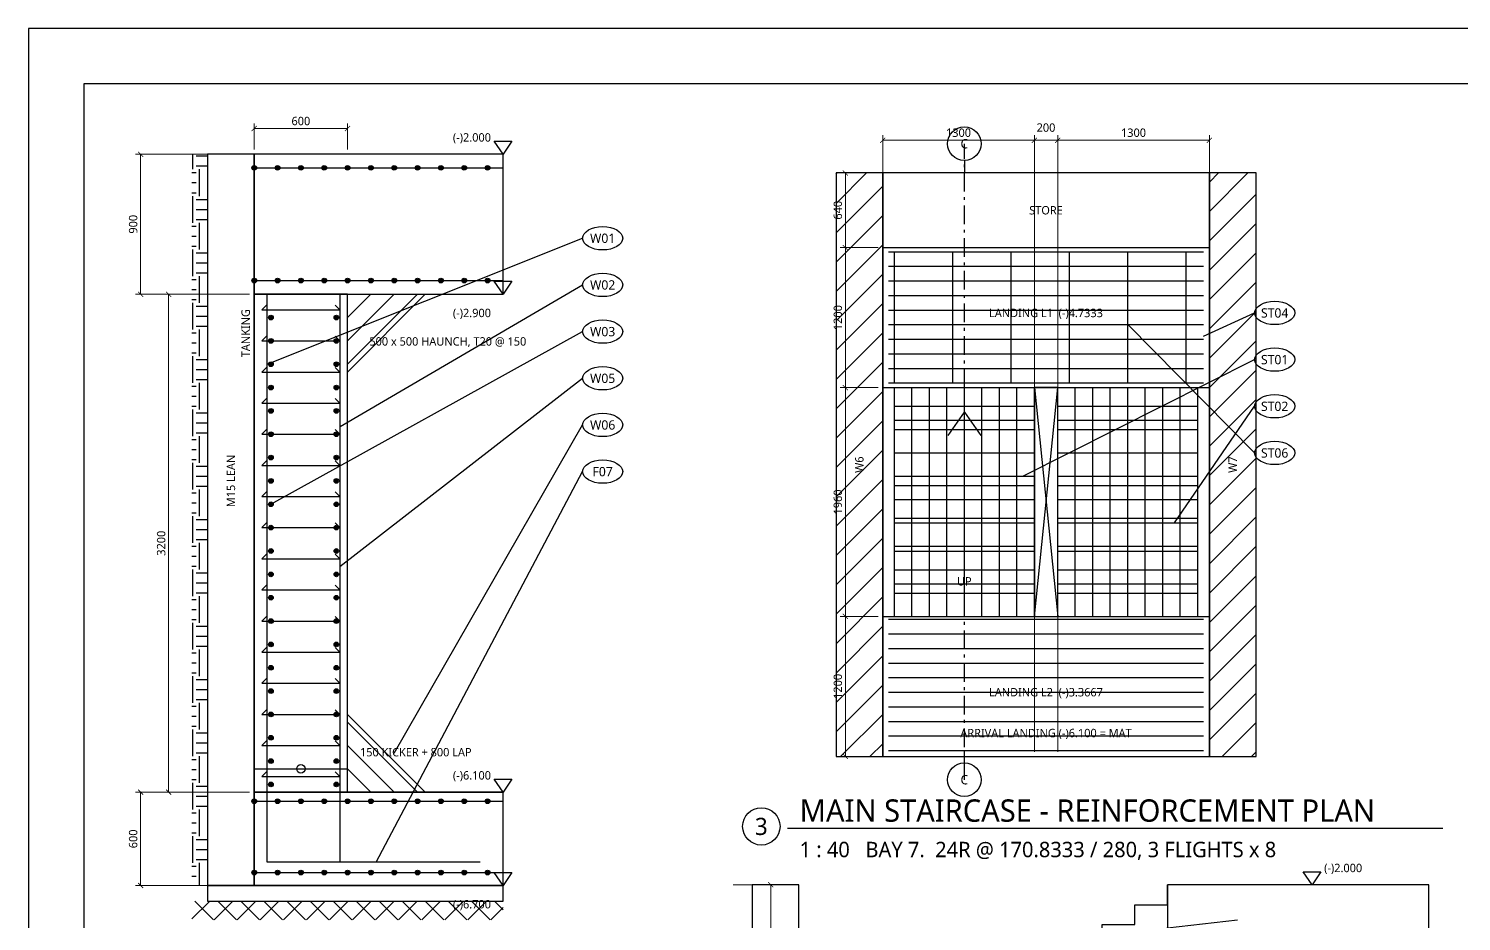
# Model space of a CAD drawing. Header units: millimetres. Extents: x 27 to 567, y 19 to 401.
# Drawn here: x 27 to 334, y 209.7 to 400.9 of the extents above; entities that cross this region are included whole.
import ezdxf
from ezdxf.enums import TextEntityAlignment as Align

# ---------------------------------------------------------------- set-up
doc = ezdxf.new("R2010")
doc.units = ezdxf.units.MM
for name, color, linetype in [('S-CALLOUT', 7, 'Continuous'), ('S-CENTER', 7, 'Continuous'), ('S-CONCRETE', 7, 'Continuous'), ('S-CONCRETE-THIN', 7, 'Continuous'), ('S-DIM', 7, 'Continuous'), ('S-EXISTING', 8, 'Continuous'), ('S-HATCH', 8, 'Continuous'), ('S-LEVEL', 7, 'Continuous'), ('S-REBAR-DIST', 5, 'Continuous'), ('S-REBAR-MAIN', 1, 'Continuous'), ('S-REBAR-SEC', 1, 'Continuous'), ('S-REBAR-STIRRUP', 5, 'Continuous'), ('S-SECTION', 7, 'Continuous'), ('S-TEXT', 7, 'Continuous'), ('S-TITLE', 7, 'Continuous'), ('S-WATERPROOF', 7, 'Continuous')]:
    doc.layers.add(name, color=color, linetype=linetype)
doc.styles.add('OpenSans', font='OpenSans-Regular.ttf')
doc.dimstyles.new('A2-DIM-S', dxfattribs={"dimtxt": 1.8, "dimasz": 1.1, "dimexe": 1.1, "dimexo": 1, "dimgap": 0.7, "dimtad": 1, "dimdec": 0, "dimtxsty": 'OpenSans', "dimblk": 'ARCHTICK', "dimcen": 2.5, "dimclrd": 7, "dimclre": 7, "dimclrt": 7, "dimazin": 3, "dimtfac": 1, "dimtmove": 0, "dimatfit": 3, "dimlwd": 13, "dimlwe": 13})

# ---------------------------------------------------------------- blocks, each defined once
blk = doc.blocks.new('A2-LEVEL')
at = {"layer": 'S-LEVEL'}
blk.add_lwpolyline([(0, 0), (-1.9, 2.8), (1.9, 2.8)], close=True, dxfattribs=at)
blk = doc.blocks.new('_ARCHTICK')
at = {"color": 0, "linetype": 'BYBLOCK', "const_width": 0.15}
blk.add_lwpolyline([(-0.5, -0.5), (0.5, 0.5)], dxfattribs=at)
blk = doc.blocks.new('A2-SECMARK')
at = {"layer": 'S-SECTION'}
blk.add_circle((0, 0), 3.6, dxfattribs=at)

msp = doc.modelspace()

# ---------------------------------------------------------------- hatches: boundary and pattern name
at = {"layer": 'S-EXISTING'}
h = msp.add_hatch(dxfattribs=at)
h.set_pattern_fill('EARTH', scale=0.9)
h.paths.add_polyline_path([(62, 374), (65.333, 374), (65.333, 217.334), (62, 217.334)])
h = msp.add_hatch(dxfattribs=at)
h.set_pattern_fill('ANSI37', scale=1.1)
h.paths.add_polyline_path([(62, 214), (128.667, 214), (128.667, 210), (62, 210)])
at = {"layer": 'S-HATCH'}
h = msp.add_hatch(dxfattribs=at)
h.set_pattern_fill('ANSI31', scale=1.4)
h.paths.add_polyline_path([(200, 245), (210, 245), (210, 370), (200, 370)])
h = msp.add_hatch(dxfattribs=at)
h.set_pattern_fill('ANSI31', scale=1.4)
h.paths.add_polyline_path([(280, 245), (290, 245), (290, 370), (280, 370)])
at = {"layer": 'S-REBAR-MAIN'}
for points in [[(75.833, 371.084), (75.795, 371.275), (75.687, 371.437), (75.525, 371.546), (75.333, 371.584), (75.142, 371.546), (74.98, 371.437), (74.871, 371.275), (74.833, 371.084), (74.871, 370.892), (74.98, 370.73), (75.142, 370.622), (75.333, 370.584), (75.525, 370.622), (75.687, 370.73), (75.795, 370.892)], [(80.833, 371.084), (80.795, 371.275), (80.687, 371.437), (80.525, 371.546), (80.333, 371.584), (80.142, 371.546), (79.98, 371.437), (79.871, 371.275), (79.833, 371.084), (79.871, 370.892), (79.98, 370.73), (80.142, 370.622), (80.333, 370.584), (80.525, 370.622), (80.687, 370.73), (80.795, 370.892)], [(85.833, 371.084), (85.795, 371.275), (85.687, 371.437), (85.525, 371.546), (85.333, 371.584), (85.142, 371.546), (84.98, 371.437), (84.871, 371.275), (84.833, 371.084), (84.871, 370.892), (84.98, 370.73), (85.142, 370.622), (85.333, 370.584), (85.525, 370.622), (85.687, 370.73), (85.795, 370.892)], [(90.833, 371.084), (90.795, 371.275), (90.687, 371.437), (90.525, 371.546), (90.333, 371.584), (90.142, 371.546), (89.98, 371.437), (89.871, 371.275), (89.833, 371.084), (89.871, 370.892), (89.98, 370.73), (90.142, 370.622), (90.333, 370.584), (90.525, 370.622), (90.687, 370.73), (90.795, 370.892)], [(95.833, 371.084), (95.795, 371.275), (95.687, 371.437), (95.525, 371.546), (95.333, 371.584), (95.142, 371.546), (94.98, 371.437), (94.871, 371.275), (94.833, 371.084), (94.871, 370.892), (94.98, 370.73), (95.142, 370.622), (95.333, 370.584), (95.525, 370.622), (95.687, 370.73), (95.795, 370.892)], [(100.833, 371.084), (100.795, 371.275), (100.687, 371.437), (100.525, 371.546), (100.333, 371.584), (100.142, 371.546), (99.98, 371.437), (99.871, 371.275), (99.833, 371.084), (99.871, 370.892), (99.98, 370.73), (100.142, 370.622), (100.333, 370.584), (100.525, 370.622), (100.687, 370.73), (100.795, 370.892)], [(105.833, 371.084), (105.795, 371.275), (105.687, 371.437), (105.525, 371.546), (105.333, 371.584), (105.142, 371.546), (104.98, 371.437), (104.871, 371.275), (104.833, 371.084), (104.871, 370.892), (104.98, 370.73), (105.142, 370.622), (105.333, 370.584), (105.525, 370.622), (105.687, 370.73), (105.795, 370.892)], [(110.833, 371.084), (110.795, 371.275), (110.687, 371.437), (110.525, 371.546), (110.333, 371.584), (110.142, 371.546), (109.98, 371.437), (109.871, 371.275), (109.833, 371.084), (109.871, 370.892), (109.98, 370.73), (110.142, 370.622), (110.333, 370.584), (110.525, 370.622), (110.687, 370.73), (110.795, 370.892)], [(115.833, 371.084), (115.795, 371.275), (115.687, 371.437), (115.525, 371.546), (115.333, 371.584), (115.142, 371.546), (114.98, 371.437), (114.871, 371.275), (114.833, 371.084), (114.871, 370.892), (114.98, 370.73), (115.142, 370.622), (115.333, 370.584), (115.525, 370.622), (115.687, 370.73), (115.795, 370.892)], [(120.833, 371.084), (120.795, 371.275), (120.687, 371.437), (120.525, 371.546), (120.333, 371.584), (120.142, 371.546), (119.98, 371.437), (119.871, 371.275), (119.833, 371.084), (119.871, 370.892), (119.98, 370.73), (120.142, 370.622), (120.333, 370.584), (120.525, 370.622), (120.687, 370.73), (120.795, 370.892)], [(125.833, 371.084), (125.795, 371.275), (125.687, 371.437), (125.525, 371.546), (125.333, 371.584), (125.142, 371.546), (124.98, 371.437), (124.871, 371.275), (124.833, 371.084), (124.871, 370.892), (124.98, 370.73), (125.142, 370.622), (125.333, 370.584), (125.525, 370.622), (125.687, 370.73), (125.795, 370.892)], [(75.833, 346.917), (75.795, 347.108), (75.687, 347.271), (75.525, 347.379), (75.333, 347.417), (75.142, 347.379), (74.98, 347.271), (74.871, 347.108), (74.833, 346.917), (74.871, 346.726), (74.98, 346.563), (75.142, 346.455), (75.333, 346.417), (75.525, 346.455), (75.687, 346.563), (75.795, 346.726)], [(80.833, 346.917), (80.795, 347.108), (80.687, 347.271), (80.525, 347.379), (80.333, 347.417), (80.142, 347.379), (79.98, 347.271), (79.871, 347.108), (79.833, 346.917), (79.871, 346.726), (79.98, 346.563), (80.142, 346.455), (80.333, 346.417), (80.525, 346.455), (80.687, 346.563), (80.795, 346.726)], [(85.833, 346.917), (85.795, 347.108), (85.687, 347.271), (85.525, 347.379), (85.333, 347.417), (85.142, 347.379), (84.98, 347.271), (84.871, 347.108), (84.833, 346.917), (84.871, 346.726), (84.98, 346.563), (85.142, 346.455), (85.333, 346.417), (85.525, 346.455), (85.687, 346.563), (85.795, 346.726)], [(90.833, 346.917), (90.795, 347.108), (90.687, 347.271), (90.525, 347.379), (90.333, 347.417), (90.142, 347.379), (89.98, 347.271), (89.871, 347.108), (89.833, 346.917), (89.871, 346.726), (89.98, 346.563), (90.142, 346.455), (90.333, 346.417), (90.525, 346.455), (90.687, 346.563), (90.795, 346.726)], [(95.833, 346.917), (95.795, 347.108), (95.687, 347.271), (95.525, 347.379), (95.333, 347.417), (95.142, 347.379), (94.98, 347.271), (94.871, 347.108), (94.833, 346.917), (94.871, 346.726), (94.98, 346.563), (95.142, 346.455), (95.333, 346.417), (95.525, 346.455), (95.687, 346.563), (95.795, 346.726)], [(100.833, 346.917), (100.795, 347.108), (100.687, 347.271), (100.525, 347.379), (100.333, 347.417), (100.142, 347.379), (99.98, 347.271), (99.871, 347.108), (99.833, 346.917), (99.871, 346.726), (99.98, 346.563), (100.142, 346.455), (100.333, 346.417), (100.525, 346.455), (100.687, 346.563), (100.795, 346.726)], [(105.833, 346.917), (105.795, 347.108), (105.687, 347.271), (105.525, 347.379), (105.333, 347.417), (105.142, 347.379), (104.98, 347.271), (104.871, 347.108), (104.833, 346.917), (104.871, 346.726), (104.98, 346.563), (105.142, 346.455), (105.333, 346.417), (105.525, 346.455), (105.687, 346.563), (105.795, 346.726)], [(110.833, 346.917), (110.795, 347.108), (110.687, 347.271), (110.525, 347.379), (110.333, 347.417), (110.142, 347.379), (109.98, 347.271), (109.871, 347.108), (109.833, 346.917), (109.871, 346.726), (109.98, 346.563), (110.142, 346.455), (110.333, 346.417), (110.525, 346.455), (110.687, 346.563), (110.795, 346.726)], [(115.833, 346.917), (115.795, 347.108), (115.687, 347.271), (115.525, 347.379), (115.333, 347.417), (115.142, 347.379), (114.98, 347.271), (114.871, 347.108), (114.833, 346.917), (114.871, 346.726), (114.98, 346.563), (115.142, 346.455), (115.333, 346.417), (115.525, 346.455), (115.687, 346.563), (115.795, 346.726)], [(120.833, 346.917), (120.795, 347.108), (120.687, 347.271), (120.525, 347.379), (120.333, 347.417), (120.142, 347.379), (119.98, 347.271), (119.871, 347.108), (119.833, 346.917), (119.871, 346.726), (119.98, 346.563), (120.142, 346.455), (120.333, 346.417), (120.525, 346.455), (120.687, 346.563), (120.795, 346.726)], [(125.833, 346.917), (125.795, 347.108), (125.687, 347.271), (125.525, 347.379), (125.333, 347.417), (125.142, 347.379), (124.98, 347.271), (124.871, 347.108), (124.833, 346.917), (124.871, 346.726), (124.98, 346.563), (125.142, 346.455), (125.333, 346.417), (125.525, 346.455), (125.687, 346.563), (125.795, 346.726)], [(79.4, 339), (79.362, 339.192), (79.254, 339.354), (79.091, 339.462), (78.9, 339.5), (78.709, 339.462), (78.546, 339.354), (78.438, 339.192), (78.4, 339), (78.438, 338.809), (78.546, 338.647), (78.709, 338.538), (78.9, 338.5), (79.091, 338.538), (79.254, 338.647), (79.362, 338.809)], [(93.433, 339), (93.395, 339.192), (93.287, 339.354), (93.125, 339.462), (92.933, 339.5), (92.742, 339.462), (92.58, 339.354), (92.471, 339.192), (92.433, 339), (92.471, 338.809), (92.58, 338.647), (92.742, 338.538), (92.933, 338.5), (93.125, 338.538), (93.287, 338.647), (93.395, 338.809)], [(79.4, 334), (79.362, 334.192), (79.254, 334.354), (79.091, 334.462), (78.9, 334.5), (78.709, 334.462), (78.546, 334.354), (78.438, 334.192), (78.4, 334), (78.438, 333.809), (78.546, 333.647), (78.709, 333.538), (78.9, 333.5), (79.091, 333.538), (79.254, 333.647), (79.362, 333.809)], [(93.433, 334), (93.395, 334.192), (93.287, 334.354), (93.125, 334.462), (92.933, 334.5), (92.742, 334.462), (92.58, 334.354), (92.471, 334.192), (92.433, 334), (92.471, 333.809), (92.58, 333.647), (92.742, 333.538), (92.933, 333.5), (93.125, 333.538), (93.287, 333.647), (93.395, 333.809)], [(79.4, 329), (79.362, 329.192), (79.254, 329.354), (79.091, 329.462), (78.9, 329.5), (78.709, 329.462), (78.546, 329.354), (78.438, 329.192), (78.4, 329), (78.438, 328.809), (78.546, 328.647), (78.709, 328.538), (78.9, 328.5), (79.091, 328.538), (79.254, 328.647), (79.362, 328.809)], [(93.433, 329), (93.395, 329.192), (93.287, 329.354), (93.125, 329.462), (92.933, 329.5), (92.742, 329.462), (92.58, 329.354), (92.471, 329.192), (92.433, 329), (92.471, 328.809), (92.58, 328.647), (92.742, 328.538), (92.933, 328.5), (93.125, 328.538), (93.287, 328.647), (93.395, 328.809)], [(79.4, 324), (79.362, 324.192), (79.254, 324.354), (79.091, 324.462), (78.9, 324.5), (78.709, 324.462), (78.546, 324.354), (78.438, 324.192), (78.4, 324), (78.438, 323.809), (78.546, 323.647), (78.709, 323.538), (78.9, 323.5), (79.091, 323.538), (79.254, 323.647), (79.362, 323.809)], [(93.433, 324), (93.395, 324.192), (93.287, 324.354), (93.125, 324.462), (92.933, 324.5), (92.742, 324.462), (92.58, 324.354), (92.471, 324.192), (92.433, 324), (92.471, 323.809), (92.58, 323.647), (92.742, 323.538), (92.933, 323.5), (93.125, 323.538), (93.287, 323.647), (93.395, 323.809)], [(79.4, 319), (79.362, 319.192), (79.254, 319.354), (79.091, 319.462), (78.9, 319.5), (78.709, 319.462), (78.546, 319.354), (78.438, 319.192), (78.4, 319), (78.438, 318.809), (78.546, 318.647), (78.709, 318.538), (78.9, 318.5), (79.091, 318.538), (79.254, 318.647), (79.362, 318.809)], [(93.433, 319), (93.395, 319.192), (93.287, 319.354), (93.125, 319.462), (92.933, 319.5), (92.742, 319.462), (92.58, 319.354), (92.471, 319.192), (92.433, 319), (92.471, 318.809), (92.58, 318.647), (92.742, 318.538), (92.933, 318.5), (93.125, 318.538), (93.287, 318.647), (93.395, 318.809)], [(79.4, 314), (79.362, 314.192), (79.254, 314.354), (79.091, 314.462), (78.9, 314.5), (78.709, 314.462), (78.546, 314.354), (78.438, 314.192), (78.4, 314), (78.438, 313.809), (78.546, 313.647), (78.709, 313.538), (78.9, 313.5), (79.091, 313.538), (79.254, 313.647), (79.362, 313.809)], [(93.433, 314), (93.395, 314.192), (93.287, 314.354), (93.125, 314.462), (92.933, 314.5), (92.742, 314.462), (92.58, 314.354), (92.471, 314.192), (92.433, 314), (92.471, 313.809), (92.58, 313.647), (92.742, 313.538), (92.933, 313.5), (93.125, 313.538), (93.287, 313.647), (93.395, 313.809)], [(79.4, 309), (79.362, 309.192), (79.254, 309.354), (79.091, 309.462), (78.9, 309.5), (78.709, 309.462), (78.546, 309.354), (78.438, 309.192), (78.4, 309), (78.438, 308.809), (78.546, 308.647), (78.709, 308.538), (78.9, 308.5), (79.091, 308.538), (79.254, 308.647), (79.362, 308.809)], [(93.433, 309), (93.395, 309.192), (93.287, 309.354), (93.125, 309.462), (92.933, 309.5), (92.742, 309.462), (92.58, 309.354), (92.471, 309.192), (92.433, 309), (92.471, 308.809), (92.58, 308.647), (92.742, 308.538), (92.933, 308.5), (93.125, 308.538), (93.287, 308.647), (93.395, 308.809)], [(79.4, 304), (79.362, 304.192), (79.254, 304.354), (79.091, 304.462), (78.9, 304.5), (78.709, 304.462), (78.546, 304.354), (78.438, 304.192), (78.4, 304), (78.438, 303.809), (78.546, 303.647), (78.709, 303.538), (78.9, 303.5), (79.091, 303.538), (79.254, 303.647), (79.362, 303.809)], [(93.433, 304), (93.395, 304.192), (93.287, 304.354), (93.125, 304.462), (92.933, 304.5), (92.742, 304.462), (92.58, 304.354), (92.471, 304.192), (92.433, 304), (92.471, 303.809), (92.58, 303.647), (92.742, 303.538), (92.933, 303.5), (93.125, 303.538), (93.287, 303.647), (93.395, 303.809)], [(79.4, 299), (79.362, 299.192), (79.254, 299.354), (79.091, 299.462), (78.9, 299.5), (78.709, 299.462), (78.546, 299.354), (78.438, 299.192), (78.4, 299), (78.438, 298.809), (78.546, 298.647), (78.709, 298.538), (78.9, 298.5), (79.091, 298.538), (79.254, 298.647), (79.362, 298.809)], [(93.433, 299), (93.395, 299.192), (93.287, 299.354), (93.125, 299.462), (92.933, 299.5), (92.742, 299.462), (92.58, 299.354), (92.471, 299.192), (92.433, 299), (92.471, 298.809), (92.58, 298.647), (92.742, 298.538), (92.933, 298.5), (93.125, 298.538), (93.287, 298.647), (93.395, 298.809)], [(79.4, 294), (79.362, 294.192), (79.254, 294.354), (79.091, 294.462), (78.9, 294.5), (78.709, 294.462), (78.546, 294.354), (78.438, 294.192), (78.4, 294), (78.438, 293.809), (78.546, 293.647), (78.709, 293.538), (78.9, 293.5), (79.091, 293.538), (79.254, 293.647), (79.362, 293.809)], [(93.433, 294), (93.395, 294.192), (93.287, 294.354), (93.125, 294.462), (92.933, 294.5), (92.742, 294.462), (92.58, 294.354), (92.471, 294.192), (92.433, 294), (92.471, 293.809), (92.58, 293.647), (92.742, 293.538), (92.933, 293.5), (93.125, 293.538), (93.287, 293.647), (93.395, 293.809)], [(79.4, 289), (79.362, 289.192), (79.254, 289.354), (79.091, 289.462), (78.9, 289.5), (78.709, 289.462), (78.546, 289.354), (78.438, 289.192), (78.4, 289), (78.438, 288.809), (78.546, 288.647), (78.709, 288.538), (78.9, 288.5), (79.091, 288.538), (79.254, 288.647), (79.362, 288.809)], [(93.433, 289), (93.395, 289.192), (93.287, 289.354), (93.125, 289.462), (92.933, 289.5), (92.742, 289.462), (92.58, 289.354), (92.471, 289.192), (92.433, 289), (92.471, 288.809), (92.58, 288.647), (92.742, 288.538), (92.933, 288.5), (93.125, 288.538), (93.287, 288.647), (93.395, 288.809)], [(79.4, 284), (79.362, 284.192), (79.254, 284.354), (79.091, 284.462), (78.9, 284.5), (78.709, 284.462), (78.546, 284.354), (78.438, 284.192), (78.4, 284), (78.438, 283.809), (78.546, 283.647), (78.709, 283.538), (78.9, 283.5), (79.091, 283.538), (79.254, 283.647), (79.362, 283.809)], [(93.433, 284), (93.395, 284.192), (93.287, 284.354), (93.125, 284.462), (92.933, 284.5), (92.742, 284.462), (92.58, 284.354), (92.471, 284.192), (92.433, 284), (92.471, 283.809), (92.58, 283.647), (92.742, 283.538), (92.933, 283.5), (93.125, 283.538), (93.287, 283.647), (93.395, 283.809)], [(79.4, 279), (79.362, 279.192), (79.254, 279.354), (79.091, 279.462), (78.9, 279.5), (78.709, 279.462), (78.546, 279.354), (78.438, 279.192), (78.4, 279), (78.438, 278.809), (78.546, 278.647), (78.709, 278.538), (78.9, 278.5), (79.091, 278.538), (79.254, 278.647), (79.362, 278.809)], [(93.433, 279), (93.395, 279.192), (93.287, 279.354), (93.125, 279.462), (92.933, 279.5), (92.742, 279.462), (92.58, 279.354), (92.471, 279.192), (92.433, 279), (92.471, 278.809), (92.58, 278.647), (92.742, 278.538), (92.933, 278.5), (93.125, 278.538), (93.287, 278.647), (93.395, 278.809)], [(79.4, 274), (79.362, 274.192), (79.254, 274.354), (79.091, 274.462), (78.9, 274.5), (78.709, 274.462), (78.546, 274.354), (78.438, 274.192), (78.4, 274), (78.438, 273.809), (78.546, 273.647), (78.709, 273.538), (78.9, 273.5), (79.091, 273.538), (79.254, 273.647), (79.362, 273.809)], [(93.433, 274), (93.395, 274.192), (93.287, 274.354), (93.125, 274.462), (92.933, 274.5), (92.742, 274.462), (92.58, 274.354), (92.471, 274.192), (92.433, 274), (92.471, 273.809), (92.58, 273.647), (92.742, 273.538), (92.933, 273.5), (93.125, 273.538), (93.287, 273.647), (93.395, 273.809)], [(79.4, 269), (79.362, 269.192), (79.254, 269.354), (79.091, 269.462), (78.9, 269.5), (78.709, 269.462), (78.546, 269.354), (78.438, 269.192), (78.4, 269), (78.438, 268.809), (78.546, 268.647), (78.709, 268.538), (78.9, 268.5), (79.091, 268.538), (79.254, 268.647), (79.362, 268.809)], [(93.433, 269), (93.395, 269.192), (93.287, 269.354), (93.125, 269.462), (92.933, 269.5), (92.742, 269.462), (92.58, 269.354), (92.471, 269.192), (92.433, 269), (92.471, 268.809), (92.58, 268.647), (92.742, 268.538), (92.933, 268.5), (93.125, 268.538), (93.287, 268.647), (93.395, 268.809)], [(79.4, 264), (79.362, 264.192), (79.254, 264.354), (79.091, 264.462), (78.9, 264.5), (78.709, 264.462), (78.546, 264.354), (78.438, 264.192), (78.4, 264), (78.438, 263.809), (78.546, 263.647), (78.709, 263.538), (78.9, 263.5), (79.091, 263.538), (79.254, 263.647), (79.362, 263.809)], [(93.433, 264), (93.395, 264.192), (93.287, 264.354), (93.125, 264.462), (92.933, 264.5), (92.742, 264.462), (92.58, 264.354), (92.471, 264.192), (92.433, 264), (92.471, 263.809), (92.58, 263.647), (92.742, 263.538), (92.933, 263.5), (93.125, 263.538), (93.287, 263.647), (93.395, 263.809)], [(79.4, 259), (79.362, 259.192), (79.254, 259.354), (79.091, 259.462), (78.9, 259.5), (78.709, 259.462), (78.546, 259.354), (78.438, 259.192), (78.4, 259), (78.438, 258.809), (78.546, 258.647), (78.709, 258.538), (78.9, 258.5), (79.091, 258.538), (79.254, 258.647), (79.362, 258.809)], [(93.433, 259), (93.395, 259.192), (93.287, 259.354), (93.125, 259.462), (92.933, 259.5), (92.742, 259.462), (92.58, 259.354), (92.471, 259.192), (92.433, 259), (92.471, 258.809), (92.58, 258.647), (92.742, 258.538), (92.933, 258.5), (93.125, 258.538), (93.287, 258.647), (93.395, 258.809)], [(79.4, 254), (79.362, 254.192), (79.254, 254.354), (79.091, 254.462), (78.9, 254.5), (78.709, 254.462), (78.546, 254.354), (78.438, 254.192), (78.4, 254), (78.438, 253.809), (78.546, 253.647), (78.709, 253.538), (78.9, 253.5), (79.091, 253.538), (79.254, 253.647), (79.362, 253.809)], [(93.433, 254), (93.395, 254.192), (93.287, 254.354), (93.125, 254.462), (92.933, 254.5), (92.742, 254.462), (92.58, 254.354), (92.471, 254.192), (92.433, 254), (92.471, 253.809), (92.58, 253.647), (92.742, 253.538), (92.933, 253.5), (93.125, 253.538), (93.287, 253.647), (93.395, 253.809)], [(79.4, 249), (79.362, 249.192), (79.254, 249.354), (79.091, 249.462), (78.9, 249.5), (78.709, 249.462), (78.546, 249.354), (78.438, 249.192), (78.4, 249), (78.438, 248.809), (78.546, 248.647), (78.709, 248.538), (78.9, 248.5), (79.091, 248.538), (79.254, 248.647), (79.362, 248.809)], [(93.433, 249), (93.395, 249.192), (93.287, 249.354), (93.125, 249.462), (92.933, 249.5), (92.742, 249.462), (92.58, 249.354), (92.471, 249.192), (92.433, 249), (92.471, 248.809), (92.58, 248.647), (92.742, 248.538), (92.933, 248.5), (93.125, 248.538), (93.287, 248.647), (93.395, 248.809)], [(79.4, 244), (79.362, 244.192), (79.254, 244.354), (79.091, 244.462), (78.9, 244.5), (78.709, 244.462), (78.546, 244.354), (78.438, 244.192), (78.4, 244), (78.438, 243.809), (78.546, 243.647), (78.709, 243.538), (78.9, 243.5), (79.091, 243.538), (79.254, 243.647), (79.362, 243.809)], [(93.433, 244), (93.395, 244.192), (93.287, 244.354), (93.125, 244.462), (92.933, 244.5), (92.742, 244.462), (92.58, 244.354), (92.471, 244.192), (92.433, 244), (92.471, 243.809), (92.58, 243.647), (92.742, 243.538), (92.933, 243.5), (93.125, 243.538), (93.287, 243.647), (93.395, 243.809)], [(79.4, 239), (79.362, 239.192), (79.254, 239.354), (79.091, 239.462), (78.9, 239.5), (78.709, 239.462), (78.546, 239.354), (78.438, 239.192), (78.4, 239), (78.438, 238.809), (78.546, 238.647), (78.709, 238.538), (78.9, 238.5), (79.091, 238.538), (79.254, 238.647), (79.362, 238.809)], [(93.433, 239), (93.395, 239.192), (93.287, 239.354), (93.125, 239.462), (92.933, 239.5), (92.742, 239.462), (92.58, 239.354), (92.471, 239.192), (92.433, 239), (92.471, 238.809), (92.58, 238.647), (92.742, 238.538), (92.933, 238.5), (93.125, 238.538), (93.287, 238.647), (93.395, 238.809)], [(75.833, 235.4), (75.795, 235.592), (75.687, 235.754), (75.525, 235.862), (75.333, 235.9), (75.142, 235.862), (74.98, 235.754), (74.871, 235.592), (74.833, 235.4), (74.871, 235.209), (74.98, 235.047), (75.142, 234.938), (75.333, 234.9), (75.525, 234.938), (75.687, 235.047), (75.795, 235.209)], [(80.833, 235.4), (80.795, 235.592), (80.687, 235.754), (80.525, 235.862), (80.333, 235.9), (80.142, 235.862), (79.98, 235.754), (79.871, 235.592), (79.833, 235.4), (79.871, 235.209), (79.98, 235.047), (80.142, 234.938), (80.333, 234.9), (80.525, 234.938), (80.687, 235.047), (80.795, 235.209)], [(85.833, 235.4), (85.795, 235.592), (85.687, 235.754), (85.525, 235.862), (85.333, 235.9), (85.142, 235.862), (84.98, 235.754), (84.871, 235.592), (84.833, 235.4), (84.871, 235.209), (84.98, 235.047), (85.142, 234.938), (85.333, 234.9), (85.525, 234.938), (85.687, 235.047), (85.795, 235.209)], [(90.833, 235.4), (90.795, 235.592), (90.687, 235.754), (90.525, 235.862), (90.333, 235.9), (90.142, 235.862), (89.98, 235.754), (89.871, 235.592), (89.833, 235.4), (89.871, 235.209), (89.98, 235.047), (90.142, 234.938), (90.333, 234.9), (90.525, 234.938), (90.687, 235.047), (90.795, 235.209)], [(95.833, 235.4), (95.795, 235.592), (95.687, 235.754), (95.525, 235.862), (95.333, 235.9), (95.142, 235.862), (94.98, 235.754), (94.871, 235.592), (94.833, 235.4), (94.871, 235.209), (94.98, 235.047), (95.142, 234.938), (95.333, 234.9), (95.525, 234.938), (95.687, 235.047), (95.795, 235.209)], [(100.833, 235.4), (100.795, 235.592), (100.687, 235.754), (100.525, 235.862), (100.333, 235.9), (100.142, 235.862), (99.98, 235.754), (99.871, 235.592), (99.833, 235.4), (99.871, 235.209), (99.98, 235.047), (100.142, 234.938), (100.333, 234.9), (100.525, 234.938), (100.687, 235.047), (100.795, 235.209)], [(105.833, 235.4), (105.795, 235.592), (105.687, 235.754), (105.525, 235.862), (105.333, 235.9), (105.142, 235.862), (104.98, 235.754), (104.871, 235.592), (104.833, 235.4), (104.871, 235.209), (104.98, 235.047), (105.142, 234.938), (105.333, 234.9), (105.525, 234.938), (105.687, 235.047), (105.795, 235.209)], [(110.833, 235.4), (110.795, 235.592), (110.687, 235.754), (110.525, 235.862), (110.333, 235.9), (110.142, 235.862), (109.98, 235.754), (109.871, 235.592), (109.833, 235.4), (109.871, 235.209), (109.98, 235.047), (110.142, 234.938), (110.333, 234.9), (110.525, 234.938), (110.687, 235.047), (110.795, 235.209)], [(115.833, 235.4), (115.795, 235.592), (115.687, 235.754), (115.525, 235.862), (115.333, 235.9), (115.142, 235.862), (114.98, 235.754), (114.871, 235.592), (114.833, 235.4), (114.871, 235.209), (114.98, 235.047), (115.142, 234.938), (115.333, 234.9), (115.525, 234.938), (115.687, 235.047), (115.795, 235.209)], [(120.833, 235.4), (120.795, 235.592), (120.687, 235.754), (120.525, 235.862), (120.333, 235.9), (120.142, 235.862), (119.98, 235.754), (119.871, 235.592), (119.833, 235.4), (119.871, 235.209), (119.98, 235.047), (120.142, 234.938), (120.333, 234.9), (120.525, 234.938), (120.687, 235.047), (120.795, 235.209)], [(125.833, 235.4), (125.795, 235.592), (125.687, 235.754), (125.525, 235.862), (125.333, 235.9), (125.142, 235.862), (124.98, 235.754), (124.871, 235.592), (124.833, 235.4), (124.871, 235.209), (124.98, 235.047), (125.142, 234.938), (125.333, 234.9), (125.525, 234.938), (125.687, 235.047), (125.795, 235.209)], [(75.833, 220.1), (75.795, 220.292), (75.687, 220.454), (75.525, 220.562), (75.333, 220.6), (75.142, 220.562), (74.98, 220.454), (74.871, 220.292), (74.833, 220.1), (74.871, 219.909), (74.98, 219.747), (75.142, 219.638), (75.333, 219.6), (75.525, 219.638), (75.687, 219.747), (75.795, 219.909)], [(80.833, 220.1), (80.795, 220.292), (80.687, 220.454), (80.525, 220.562), (80.333, 220.6), (80.142, 220.562), (79.98, 220.454), (79.871, 220.292), (79.833, 220.1), (79.871, 219.909), (79.98, 219.747), (80.142, 219.638), (80.333, 219.6), (80.525, 219.638), (80.687, 219.747), (80.795, 219.909)], [(85.833, 220.1), (85.795, 220.292), (85.687, 220.454), (85.525, 220.562), (85.333, 220.6), (85.142, 220.562), (84.98, 220.454), (84.871, 220.292), (84.833, 220.1), (84.871, 219.909), (84.98, 219.747), (85.142, 219.638), (85.333, 219.6), (85.525, 219.638), (85.687, 219.747), (85.795, 219.909)], [(90.833, 220.1), (90.795, 220.292), (90.687, 220.454), (90.525, 220.562), (90.333, 220.6), (90.142, 220.562), (89.98, 220.454), (89.871, 220.292), (89.833, 220.1), (89.871, 219.909), (89.98, 219.747), (90.142, 219.638), (90.333, 219.6), (90.525, 219.638), (90.687, 219.747), (90.795, 219.909)], [(95.833, 220.1), (95.795, 220.292), (95.687, 220.454), (95.525, 220.562), (95.333, 220.6), (95.142, 220.562), (94.98, 220.454), (94.871, 220.292), (94.833, 220.1), (94.871, 219.909), (94.98, 219.747), (95.142, 219.638), (95.333, 219.6), (95.525, 219.638), (95.687, 219.747), (95.795, 219.909)], [(100.833, 220.1), (100.795, 220.292), (100.687, 220.454), (100.525, 220.562), (100.333, 220.6), (100.142, 220.562), (99.98, 220.454), (99.871, 220.292), (99.833, 220.1), (99.871, 219.909), (99.98, 219.747), (100.142, 219.638), (100.333, 219.6), (100.525, 219.638), (100.687, 219.747), (100.795, 219.909)], [(105.833, 220.1), (105.795, 220.292), (105.687, 220.454), (105.525, 220.562), (105.333, 220.6), (105.142, 220.562), (104.98, 220.454), (104.871, 220.292), (104.833, 220.1), (104.871, 219.909), (104.98, 219.747), (105.142, 219.638), (105.333, 219.6), (105.525, 219.638), (105.687, 219.747), (105.795, 219.909)], [(110.833, 220.1), (110.795, 220.292), (110.687, 220.454), (110.525, 220.562), (110.333, 220.6), (110.142, 220.562), (109.98, 220.454), (109.871, 220.292), (109.833, 220.1), (109.871, 219.909), (109.98, 219.747), (110.142, 219.638), (110.333, 219.6), (110.525, 219.638), (110.687, 219.747), (110.795, 219.909)], [(115.833, 220.1), (115.795, 220.292), (115.687, 220.454), (115.525, 220.562), (115.333, 220.6), (115.142, 220.562), (114.98, 220.454), (114.871, 220.292), (114.833, 220.1), (114.871, 219.909), (114.98, 219.747), (115.142, 219.638), (115.333, 219.6), (115.525, 219.638), (115.687, 219.747), (115.795, 219.909)], [(120.833, 220.1), (120.795, 220.292), (120.687, 220.454), (120.525, 220.562), (120.333, 220.6), (120.142, 220.562), (119.98, 220.454), (119.871, 220.292), (119.833, 220.1), (119.871, 219.909), (119.98, 219.747), (120.142, 219.638), (120.333, 219.6), (120.525, 219.638), (120.687, 219.747), (120.795, 219.909)], [(125.833, 220.1), (125.795, 220.292), (125.687, 220.454), (125.525, 220.562), (125.333, 220.6), (125.142, 220.562), (124.98, 220.454), (124.871, 220.292), (124.833, 220.1), (124.871, 219.909), (124.98, 219.747), (125.142, 219.638), (125.333, 219.6), (125.525, 219.638), (125.687, 219.747), (125.795, 219.909)]]:
    msp.add_hatch(color=1, dxfattribs=at).paths.add_polyline_path(points)

# ---------------------------------------------------------------- linework, layer by layer
at = {"layer": 'S-CALLOUT'}
for p, q in [((78.1, 329), (145.7, 356)), ((93.733, 315.667), (145.7, 346)), ((278.75, 335), (289.7, 340)), ((78.9, 299), (145.7, 336)), ((262.5, 337.5), (289.7, 310)), ((240, 305), (289.7, 330)), ((93.667, 285.667), (145.7, 326)), ((272.5, 295), (289.7, 320)), ((105.333, 245.667), (145.7, 316)), ((101.433, 222.334), (145.7, 306))]:
    msp.add_line(p, q, dxfattribs=at)
for centre in [(150, 356), (150, 346), (294, 340), (150, 336), (294, 330), (150, 326), (294, 320), (150, 316), (294, 310), (150, 306)]:
    msp.add_ellipse(centre, major_axis=(4.3, 0), ratio=0.5813953, dxfattribs=at)
at = {"layer": 'S-CENTER'}
for p, q in [((227.5, 373), (227.5, 376.25)), ((227.5, 371.2), (227.5, 371.8)), ((227.5, 366), (227.5, 370)), ((227.5, 364.2), (227.5, 364.8)), ((227.5, 359), (227.5, 363)), ((227.5, 357.2), (227.5, 357.8)), ((227.5, 352), (227.5, 356)), ((227.5, 350.2), (227.5, 350.8)), ((227.5, 345), (227.5, 349)), ((227.5, 343.2), (227.5, 343.8)), ((227.5, 338), (227.5, 342)), ((227.5, 336.2), (227.5, 336.8)), ((227.5, 331), (227.5, 335)), ((227.5, 329.2), (227.5, 329.8)), ((227.5, 324), (227.5, 328)), ((227.5, 322.2), (227.5, 322.8)), ((242.5, 275), (247.5, 324)), ((242.5, 324), (247.5, 275)), ((227.5, 317), (227.5, 321)), ((227.5, 315.2), (227.5, 315.8)), ((227.5, 310), (227.5, 314)), ((227.5, 308.2), (227.5, 308.8)), ((227.5, 303), (227.5, 307)), ((227.5, 301.2), (227.5, 301.8)), ((227.5, 296), (227.5, 300)), ((227.5, 294.2), (227.5, 294.8)), ((227.5, 289), (227.5, 293)), ((227.5, 287.2), (227.5, 287.8)), ((227.5, 282), (227.5, 286)), ((227.5, 280.2), (227.5, 280.8)), ((227.5, 275), (227.5, 279)), ((227.5, 273.2), (227.5, 273.8)), ((227.5, 268), (227.5, 272)), ((227.5, 266.2), (227.5, 266.8)), ((227.5, 261), (227.5, 265)), ((227.5, 259.2), (227.5, 259.8)), ((227.5, 254), (227.5, 258)), ((227.5, 252.2), (227.5, 252.8)), ((227.5, 247), (227.5, 251)), ((227.5, 245.2), (227.5, 245.8)), ((227.5, 240), (227.5, 244))]:
    msp.add_line(p, q, dxfattribs=at)
for points in [[(224, 313.75), (227.5, 318.75), (231, 313.75)], [(227.5, 286.25), (227.5, 318.75)]]:
    msp.add_lwpolyline(points, dxfattribs=at)
at = {"layer": 'S-CONCRETE'}
for p, q in [((210, 354), (280, 354)), ((95.333, 344), (128.667, 344)), ((112, 344), (95.333, 327.334)), ((210, 324), (280, 324)), ((210, 275), (280, 275)), ((112, 237.334), (95.333, 254)), ((75.333, 242.334), (95.333, 242.334)), ((95.333, 237.334), (128.667, 237.334))]:
    msp.add_line(p, q, dxfattribs=at)
for points in [[(75.333, 344), (128.667, 344), (128.667, 374), (75.333, 374)], [(200, 245), (210, 245), (210, 370), (200, 370)], [(210, 245), (280, 245), (280, 370), (210, 370)], [(280, 245), (290, 245), (290, 370), (280, 370)], [(75.333, 237.334), (95.333, 237.334), (95.333, 344), (75.333, 344)], [(242.5, 275), (247.5, 275), (247.5, 324), (242.5, 324)], [(75.333, 217.334), (128.667, 217.334), (128.667, 237.334), (75.333, 237.334)], [(182, 195), (192, 195), (192, 217.5), (182, 217.5)], [(271, 195), (327, 195), (327, 217.5), (271, 217.5)]]:
    msp.add_lwpolyline(points, close=True, dxfattribs=at)
msp.add_lwpolyline([(222, 183.333), (222, 187.603), (229, 187.603), (229, 191.874), (236, 191.874), (236, 196.145), (243, 196.145), (243, 200.416), (250, 200.416), (250, 204.687), (257, 204.687), (257, 208.957), (264, 208.957), (264, 213.228), (271, 213.228), (271, 217.499)], dxfattribs=at)
at = {"layer": 'S-CONCRETE-THIN'}
for p, q in [((212.5, 317), (242.5, 317)), ((247.5, 317), (277.5, 317)), ((212.5, 310), (242.5, 310)), ((247.5, 310), (277.5, 310)), ((212.5, 303), (242.5, 303)), ((247.5, 303), (277.5, 303)), ((212.5, 296), (242.5, 296)), ((247.5, 296), (277.5, 296)), ((212.5, 289), (242.5, 289)), ((247.5, 289), (277.5, 289)), ((212.5, 282), (242.5, 282)), ((247.5, 282), (277.5, 282))]:
    msp.add_line(p, q, dxfattribs=at)
for points in [[(65.333, 217.334), (75.333, 217.334), (75.333, 374), (65.333, 374)], [(65.333, 214), (128.667, 214), (128.667, 217.334), (65.333, 217.334)]]:
    msp.add_lwpolyline(points, close=True, dxfattribs=at)
at = {"layer": 'S-REBAR-DIST'}
for points in [[(212.5, 325), (212.5, 353)], [(225, 325), (225, 353)], [(237.5, 325), (237.5, 353)], [(250, 325), (250, 353)], [(262.5, 325), (262.5, 353)], [(275, 325), (275, 353)], [(212.5, 325), (242.5, 325)], [(247.5, 325), (277.5, 325)], [(212.5, 320), (242.5, 320)], [(247.5, 320), (277.5, 320)], [(212.5, 315), (242.5, 315)], [(247.5, 315), (277.5, 315)], [(212.5, 310), (242.5, 310)], [(247.5, 310), (277.5, 310)], [(212.5, 305), (242.5, 305)], [(247.5, 305), (277.5, 305)], [(212.5, 300), (242.5, 300)], [(247.5, 300), (277.5, 300)], [(212.5, 295), (242.5, 295)], [(247.5, 295), (277.5, 295)], [(212.5, 290), (242.5, 290)], [(247.5, 290), (277.5, 290)], [(212.5, 285), (242.5, 285)], [(247.5, 285), (277.5, 285)], [(212.5, 280), (242.5, 280)], [(247.5, 280), (277.5, 280)], [(212.5, 275), (242.5, 275)], [(247.5, 275), (277.5, 275)]]:
    msp.add_lwpolyline(points, dxfattribs=at)
at = {"layer": 'S-REBAR-MAIN'}
for points in [[(75.333, 371.084), (128.667, 371.084)], [(211.25, 353.125), (278.75, 353.125)], [(211.25, 350), (278.75, 350)], [(75.333, 346.917), (128.667, 346.917)], [(78.1, 242.334), (78.1, 344)], [(93.733, 242.334), (93.733, 344)], [(211.25, 346.875), (278.75, 346.875)], [(211.25, 343.75), (278.75, 343.75)], [(211.25, 340.625), (278.75, 340.625)], [(211.25, 337.5), (278.75, 337.5)], [(211.25, 334.375), (278.75, 334.375)], [(211.25, 331.25), (278.75, 331.25)], [(211.25, 328.125), (278.75, 328.125)], [(211.25, 325), (278.75, 325)], [(212.5, 275), (212.5, 324)], [(216.25, 275), (216.25, 324)], [(220, 275), (220, 324)], [(223.75, 275), (223.75, 324)], [(227.5, 275), (227.5, 324)], [(231.25, 275), (231.25, 324)], [(235, 275), (235, 324)], [(238.75, 275), (238.75, 324)], [(242.5, 275), (242.5, 324)], [(247.5, 275), (247.5, 324)], [(251.25, 275), (251.25, 324)], [(255, 275), (255, 324)], [(258.75, 275), (258.75, 324)], [(262.5, 275), (262.5, 324)], [(266.25, 275), (266.25, 324)], [(270, 275), (270, 324)], [(273.75, 275), (273.75, 324)], [(277.5, 275), (277.5, 324)], [(211.25, 274.375), (278.75, 274.375)], [(211.25, 271.25), (278.75, 271.25)], [(211.25, 268.125), (278.75, 268.125)], [(211.25, 265), (278.75, 265)], [(211.25, 261.875), (278.75, 261.875)], [(211.25, 258.75), (278.75, 258.75)], [(211.25, 255.625), (278.75, 255.625)], [(211.25, 252.5), (278.75, 252.5)], [(211.25, 249.375), (278.75, 249.375)], [(211.25, 246.25), (278.75, 246.25)], [(75.333, 235.4), (128.667, 235.4)], [(75.333, 220.1), (128.667, 220.1)], [(207, 182.483), (222, 182.483), (271, 208.271), (286, 210.021)]]:
    msp.add_lwpolyline(points, dxfattribs=at)
for centre in [(75.333, 371.084), (80.333, 371.084), (85.333, 371.084), (90.333, 371.084), (95.333, 371.084), (100.333, 371.084), (105.333, 371.084), (110.333, 371.084), (115.333, 371.084), (120.333, 371.084), (125.333, 371.084), (75.333, 346.917), (80.333, 346.917), (85.333, 346.917), (90.333, 346.917), (95.333, 346.917), (100.333, 346.917), (105.333, 346.917), (110.333, 346.917), (115.333, 346.917), (120.333, 346.917), (125.333, 346.917), (78.9, 339), (92.933, 339), (78.9, 334), (92.933, 334), (78.9, 329), (92.933, 329), (78.9, 324), (92.933, 324), (78.9, 319), (92.933, 319), (78.9, 314), (92.933, 314), (78.9, 309), (92.933, 309), (78.9, 304), (92.933, 304), (78.9, 299), (92.933, 299), (78.9, 294), (92.933, 294), (78.9, 289), (92.933, 289), (78.9, 284), (92.933, 284), (78.9, 279), (92.933, 279), (78.9, 274), (92.933, 274), (78.9, 269), (92.933, 269), (78.9, 264), (92.933, 264), (78.9, 259), (92.933, 259), (78.9, 254), (92.933, 254), (78.9, 249), (92.933, 249), (78.9, 244), (92.933, 244), (78.9, 239), (92.933, 239), (75.333, 235.4), (80.333, 235.4), (85.333, 235.4), (90.333, 235.4), (95.333, 235.4), (100.333, 235.4), (105.333, 235.4), (110.333, 235.4), (115.333, 235.4), (120.333, 235.4), (125.333, 235.4), (75.333, 220.1), (80.333, 220.1), (85.333, 220.1), (90.333, 220.1), (95.333, 220.1), (100.333, 220.1), (105.333, 220.1), (110.333, 220.1), (115.333, 220.1), (120.333, 220.1), (125.333, 220.1)]:
    msp.add_circle(centre, 0.5, dxfattribs=at)
at = {"layer": 'S-REBAR-SEC'}
for points in [[(110.333, 344), (95.333, 329)], [(105.333, 344), (95.333, 334)], [(100.333, 344), (95.333, 339)], [(108.1, 222.334), (78.1, 222.334), (78.1, 269)], [(123.733, 222.334), (93.733, 222.334), (93.733, 269)], [(110.333, 237.334), (95.333, 252.334)], [(105.333, 237.334), (95.333, 247.334)], [(100.333, 237.334), (95.333, 242.334)]]:
    msp.add_lwpolyline(points, dxfattribs=at)
at = {"layer": 'S-REBAR-STIRRUP'}
for p, q in [((77, 340.667), (78, 341.667)), ((93.667, 340.667), (92.667, 341.667)), ((77, 340.667), (93.667, 340.667)), ((77, 334), (78, 335)), ((93.667, 334), (92.667, 335)), ((77, 334), (93.667, 334)), ((77, 327.334), (78, 328.334)), ((77, 327.334), (93.667, 327.334)), ((93.667, 327.334), (92.667, 328.334)), ((77, 320.667), (78, 321.667)), ((77, 320.667), (93.667, 320.667)), ((93.667, 320.667), (92.667, 321.667)), ((77, 314), (78, 315)), ((77, 314), (93.667, 314)), ((93.667, 314), (92.667, 315)), ((77, 307.334), (78, 308.334)), ((77, 307.334), (93.667, 307.334)), ((93.667, 307.334), (92.667, 308.334)), ((77, 300.667), (78, 301.667)), ((93.667, 300.667), (92.667, 301.667)), ((77, 300.667), (93.667, 300.667)), ((77, 294), (78, 295)), ((93.667, 294), (92.667, 295)), ((77, 294), (93.667, 294)), ((77, 287.334), (78, 288.334)), ((77, 287.334), (93.667, 287.334)), ((93.667, 287.334), (92.667, 288.334)), ((77, 280.667), (78, 281.667)), ((77, 280.667), (93.667, 280.667)), ((93.667, 280.667), (92.667, 281.667)), ((77, 274), (78, 275)), ((77, 274), (93.667, 274)), ((93.667, 274), (92.667, 275)), ((77, 267.334), (78, 268.334)), ((77, 267.334), (93.667, 267.334)), ((93.667, 267.334), (92.667, 268.334)), ((77, 260.667), (78, 261.667)), ((93.667, 260.667), (92.667, 261.667)), ((77, 260.667), (93.667, 260.667)), ((77, 254), (78, 255)), ((93.667, 254), (92.667, 255)), ((77, 254), (93.667, 254)), ((77, 247.334), (78, 248.334)), ((77, 247.334), (93.667, 247.334)), ((93.667, 247.334), (92.667, 248.334)), ((77, 240.667), (78, 241.667)), ((77, 240.667), (93.667, 240.667)), ((93.667, 240.667), (92.667, 241.667))]:
    msp.add_line(p, q, dxfattribs=at)
at = {"layer": 'S-SECTION'}
for p, q in [((227.5, 372.65), (227.5, 370.05)), ((227.5, 243.6), (227.5, 246.2))]:
    msp.add_line(p, q, dxfattribs=at)
at = {"layer": 'S-TITLE'}
msp.add_line((189.6, 229.6), (330, 229.6), dxfattribs=at)
for points in [[(27, 19.1), (567, 19.1), (567, 400.9), (27, 400.9)], [(38.8, 30.9), (555.2, 30.9), (555.2, 389.1), (38.8, 389.1)]]:
    msp.add_lwpolyline(points, close=True, dxfattribs=at)
msp.add_circle((184, 230), 4, dxfattribs=at)
at = {"layer": 'S-WATERPROOF'}
msp.add_lwpolyline([(75.333, 374), (75.333, 217.334), (128.667, 217.334)], dxfattribs=at)
msp.add_circle((85.333, 242.334), 0.9, dxfattribs=at)

# ---------------------------------------------------------------- block references
at = {"layer": 'S-LEVEL'}
for p in [(128.667, 374), (128.667, 344), (128.667, 237.334), (128.667, 217.334), (302, 217.5)]:
    msp.add_blockref('A2-LEVEL', p, dxfattribs=at)
at = {"layer": 'S-SECTION'}
for p in [(227.5, 376.25), (227.5, 240)]:
    msp.add_blockref('A2-SECMARK', p, dxfattribs=at)

# ---------------------------------------------------------------- texts
at = {"layer": 'S-CALLOUT', "style": 'OpenSans'}
for s, p in [('W01', (150, 356)), ('W02', (150, 346)), ('ST04', (294, 340)), ('W03', (150, 336)), ('ST01', (294, 330)), ('W05', (150, 326)), ('ST02', (294, 320)), ('W06', (150, 316)), ('ST06', (294, 310)), ('F07', (150, 306))]:
    msp.add_text(s, height=2, dxfattribs=at).set_placement(p, align=Align.MIDDLE_CENTER)
at = {"layer": 'S-LEVEL', "style": 'OpenSans'}
for s, p in [('(-)2.000', (126.067, 377.6)), ('(-)2.900', (126.067, 340)), ('(-)6.100', (126.067, 240.934)), ('(-)6.700', (126.067, 213.334))]:
    msp.add_text(s, height=1.8, dxfattribs=at).set_placement(p, align=Align.MIDDLE_RIGHT)
msp.add_text('(-)2.000', height=1.8, dxfattribs=at).set_placement((304.6, 221.1), align=Align.MIDDLE_LEFT)
at = {"layer": 'S-SECTION', "style": 'OpenSans'}
for p in [(227.5, 376.25), (227.5, 240)]:
    msp.add_text('C', height=2, dxfattribs=at).set_placement(p, align=Align.MIDDLE_CENTER)
at = {"layer": 'S-TEXT', "style": 'OpenSans'}
for s, p in [('STORE', (245, 362)), ('LANDING L1  (-)4.7333', (245, 340)), ('UP', (227.5, 282.5)), ('LANDING L2  (-)3.3667', (245, 258.75)), ('ARRIVAL LANDING (-)6.100 = MAT', (245, 250))]:
    msp.add_text(s, height=1.8, dxfattribs=at).set_placement(p, align=Align.MIDDLE_CENTER)
for s, height, p in [('500 x 500 HAUNCH, T20 @ 150', 1.8, (100, 333)), ('150 KICKER + 800 LAP', 1.8, (98, 245)), ('1 : 40   BAY 7.  24R @ 170.8333 / 280, 3 FLIGHTS x 8', 3.3, (192.2, 223.4))]:
    msp.add_text(s, height=height, dxfattribs=at).set_placement(p)
for s, p in [('M15 LEAN', (70.333, 304)), ('W6', (205, 307.5)), ('W7', (285, 307.5))]:
    msp.add_text(s, height=1.8, rotation=90, dxfattribs=at).set_placement(p, align=Align.MIDDLE_CENTER)
at = {"layer": 'S-TITLE', "style": 'OpenSans'}
msp.add_text('MAIN STAIRCASE - REINFORCEMENT PLAN', height=4.78521, dxfattribs=at).set_placement((192.2, 231))
msp.add_text('3', height=3.672, dxfattribs=at).set_placement((184, 230), align=Align.MIDDLE_CENTER)
at = {"layer": 'S-WATERPROOF', "style": 'OpenSans'}
msp.add_text('TANKING', height=1.8, rotation=90, dxfattribs=at).set_placement((73.5, 335.667), align=Align.MIDDLE_CENTER)

# ---------------------------------------------------------------- dimensions: what is measured, and where the dimension line sits
at = {"layer": 'S-DIM'}
for base, p1, p2, override in [((75.333, 379.5), (75.333, 374), (95.333, 374), {"dimlfac": 30}), ((242.5, 377), (242.5, 245), (247.5, 245), {"dimlfac": 40}), ((210, 377), (210, 245), (242.5, 245), {"dimlfac": 40}), ((247.5, 377), (247.5, 245), (280, 245), {"dimlfac": 40})]:
    msp.add_linear_dim(base=base, p1=p1, p2=p2, dimstyle='A2-DIM-S', override=override, dxfattribs=at).render()
for base, p1, p2, override in [((51, 344), (75.333, 344), (75.333, 374), {"dimlfac": 30}), ((202, 354), (210, 354), (210, 370), {"dimlfac": 40}), ((202, 324), (210, 324), (210, 354), {"dimlfac": 40}), ((57, 237.334), (75.333, 237.334), (75.333, 344), {"dimlfac": 30}), ((202, 275), (210, 275), (210, 324), {"dimlfac": 40}), ((202, 245), (210, 245), (210, 275), {"dimlfac": 40}), ((51, 217.334), (75.333, 217.334), (75.333, 237.334), {"dimlfac": 30}), ((186, 149.167), (177, 149.167), (177, 217.5), {"dimlfac": 40})]:
    msp.add_linear_dim(base=base, p1=p1, p2=p2, angle=90, dimstyle='A2-DIM-S', override=override, dxfattribs=at).render()

doc.saveas('drawing.dxf')
